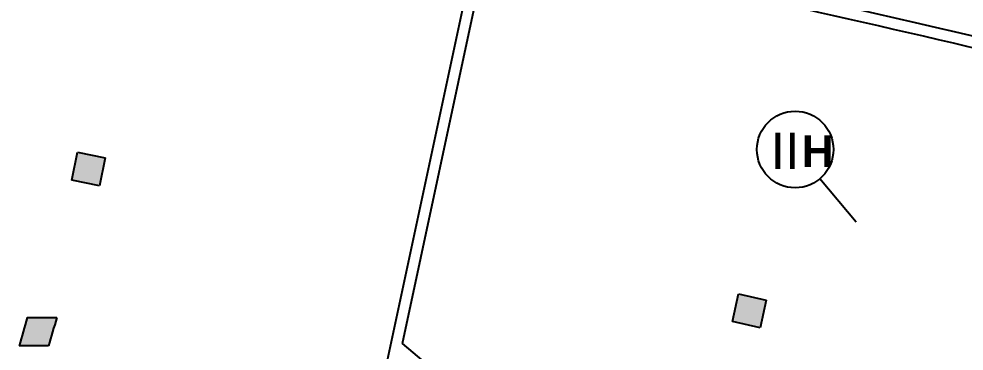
# Model space of a CAD drawing. Extents: x 23317406 to 24383751, y 42324270 to 43451021.
# Drawn here: x 23951936 to 23968613, y 43361539 to 43367393 of the extents above; entities that cross this region are included whole.
import ezdxf

# ---------------------------------------------------------------- set-up
doc = ezdxf.new("R2010")
doc.units = 0
doc.header["$MEASUREMENT"] = 0
doc.layers.get('0').update_dxf_attribs({"linetype": 'CONTINUOUS'})
for name, color, linetype in [('墙', 7, 'CONTINUOUS'), ('柱填充', 8, 'CONTINUOUS'), ('柱形', 7, 'CONTINUOUS')]:
    doc.layers.add(name, color=color, linetype=linetype)
doc.styles.add('T-SG-01$0$Arial', font='ARIALBD.TTF')

msp = doc.modelspace()

# ---------------------------------------------------------------- hatches: boundary and pattern name
at = {"layer": '柱填充'}
h = msp.add_hatch(color=256, dxfattribs=at)
edge = h.paths.add_edge_path()
edge.add_arc((24040517.58419, 43336674.77885), 92025.45983, 163.9432755902, 164.2669556188)
edge.add_line((23951939.81017, 43361627.99921), (23952459.42502, 43361627.99921))
edge.add_arc((24048184.17262, 43334479.83773), 99499.99987, 163.8668214463, 164.1663184066, ccw=False)
edge.add_line((23952602.64123, 43362127.99921), (23952082.19065, 43362127.99921))
edge = h.paths.add_edge_path()
edge.add_arc((24048184.13997, 43334479.93656), 99999.99993, 169.2525320596, 169.5439864628)
edge.add_line((23949844.68788, 43352627.99841), (23950353.22552, 43352627.99841))
edge.add_arc((24048184.17323, 43334479.83681), 99500.00049, 169.1978188357, 169.4907896053, ccw=False)
edge.add_line((23950447.30113, 43353127.99841), (23949938.27606, 43353127.99841))
edge = h.paths.add_edge_path()
edge.add_arc((24048184.1405, 43334479.9365), 100000.00046, 173.5993262189, 173.8875219579)
edge.add_line((23948752.66223, 43345127.99841), (23949255.57902, 43345127.99841))
edge.add_arc((24048184.17304, 43334479.83687), 99500.0003, 173.5669687883, 173.8566303231, ccw=False)
edge.add_line((23949310.67531, 43345627.99841), (23948807.47921, 43345627.99841))
edge = h.paths.add_edge_path()
edge.add_arc((24048184.13971, 43334339.93736), 99999.99967, 178.688922707, 178.9754614203)
edge.add_line((23948200.12714, 43336127.99921), (23948700.20749, 43336127.99921))
edge.add_arc((24048184.13975, 43334339.93736), 99499.99971, 178.6823332201, 178.9703124323, ccw=False)
edge.add_line((23948710.45119, 43336627.99921), (23948210.3196, 43336627.99921))

# ---------------------------------------------------------------- linework, layer by layer
msp.add_line((23966709.03102, 43363808.31994), (23966066.24341, 43364574.36438))
at = {"color": 2}
msp.add_circle((23965632.36177, 43365091.44438), 675, dxfattribs=at)
at = {"layer": '墙', "ltscale": 5000}
for p, q in [((23956197.56452, 43350923.44665), (23960034.36568, 43368832.69316)), ((23958704.47131, 43361670.33835), (23960229.92817, 43368790.79668)), ((23965624.08333, 43355864.09773), (23958704.47131, 43361670.33835))]:
    msp.add_line(p, q, dxfattribs=at)
for radius, start, end in [(533172.67138, 67.1172342395, 67.1172342395), (533172.67138, 66.2587266313, 66.2587266313), (533172.67138, 64.4772342395, 64.4772342395), (533172.67138, 64.9387266313, 64.9387266313), (523172.67138, 75.9757445046, 78.5405996002), (522972.67138, 75.9984200354, 77.8970232928)]:
    msp.add_arc((23850578.58196, 42857442.58139), radius, start, end, dxfattribs=at)
at = {"layer": '墙'}
for centre, start, end in [((23850634.74669, 42857737.27781), 79.4743453394, 79.4743453394), ((23850639.30178, 42857736.37231), 78.1227654233, 78.1227654233), ((23850644.55659, 42857735.23786), 77.5606287088, 77.5606287088), ((23850649.0789, 42857734.18074), 76.2090487927, 76.2090487927)]:
    msp.add_arc(centre, 530172.67138, start, end, dxfattribs=at)
at = {"layer": '柱填充'}
for points in [[(23952968.70536, 43365041.58691), (23953458.78011, 43364942.457), (23952869.57545, 43364551.51216), (23953359.65019, 43364452.38225)], [(23952968.70536, 43365041.58612), (23953458.78011, 43364942.45621), (23952869.57545, 43364551.51137), (23953359.65019, 43364452.38146)], [(23964634.69639, 43362548.14847), (23965122.34249, 43362437.68907), (23964524.23699, 43362060.50237), (23965011.88309, 43361950.04297)]]:
    msp.add_solid(points, dxfattribs=at)
at = {"layer": '柱形'}
for p, q in [((23952869.57545, 43364551.51216), (23952968.70536, 43365041.58691)), ((23952869.57545, 43364551.51137), (23952968.70536, 43365041.58612)), ((23952968.70536, 43365041.58691), (23953458.78011, 43364942.457)), ((23952968.70536, 43365041.58612), (23953458.78011, 43364942.45621)), ((23953458.78011, 43364942.457), (23953359.65019, 43364452.38225)), ((23953458.78011, 43364942.45621), (23953359.65019, 43364452.38146)), ((23953359.65019, 43364452.38225), (23952869.57545, 43364551.51216)), ((23953359.65019, 43364452.38146), (23952869.57545, 43364551.51137)), ((23964524.23699, 43362060.50237), (23964634.69639, 43362548.14847)), ((23964634.69639, 43362548.14847), (23965122.34249, 43362437.68907)), ((23965122.34249, 43362437.68907), (23965011.88309, 43361950.04297)), ((23952082.19065, 43362127.99921), (23952602.64123, 43362127.99921)), ((23952082.19065, 43362127.99921), (23952082.19065, 43362127.99921)), ((23965011.88309, 43361950.04297), (23964524.23699, 43362060.50237)), ((23952459.42502, 43361627.99921), (23951939.81017, 43361627.99921))]:
    msp.add_line(p, q, dxfattribs=at)
for centre, radius, start, end in [((24040517.58419, 43336674.77885), 92025.45983, 163.9432755902, 164.2669556188), ((24048184.17262, 43334479.83773), 99499.99987, 163.8668214463, 164.1663184066)]:
    msp.add_arc(centre, radius, start, end, dxfattribs=at)

# ---------------------------------------------------------------- texts
at = {"color": 3, "style": 'T-SG-01$0$Arial'}
for s, height, p in [('Ⅱ', 637.5, (23965019.81668, 43364748.87526)), ('H', 562.5, (23965746.50437, 43364780.37513))]:
    msp.add_text(s, height=height, dxfattribs=at).set_placement(p)

doc.saveas('drawing.dxf')
